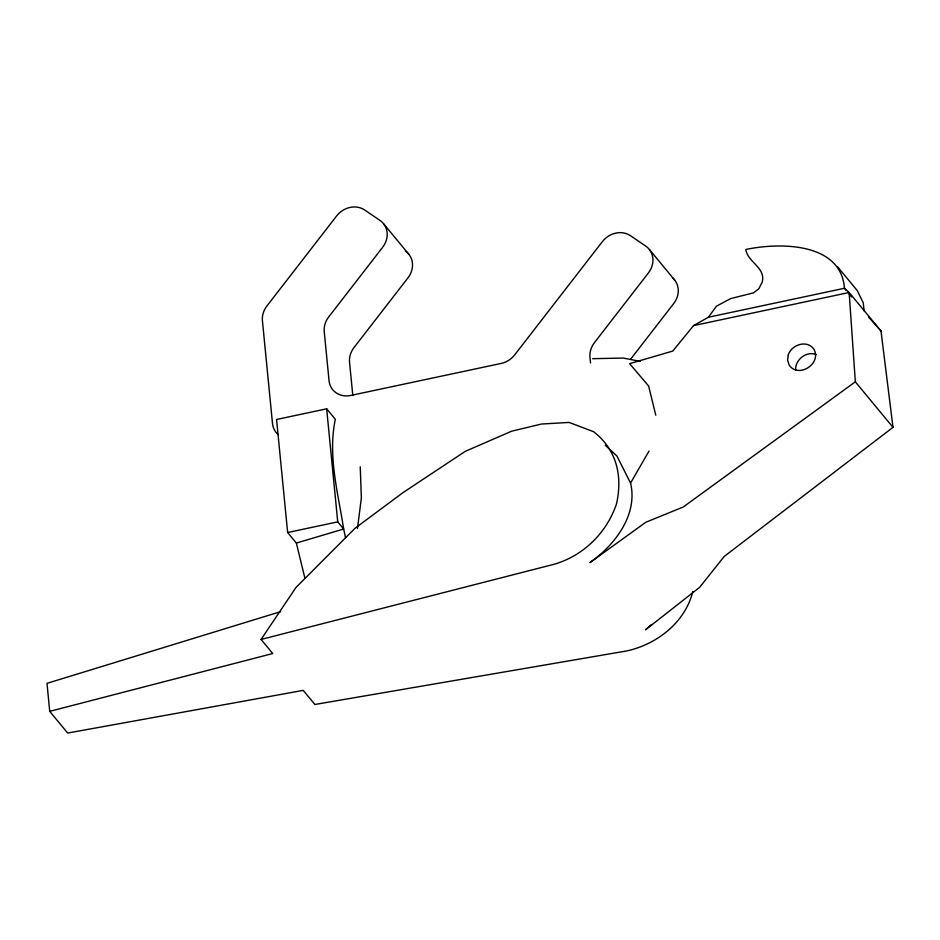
<?xml version="1.0" encoding="UTF-8"?>
<svg xmlns="http://www.w3.org/2000/svg" width="940" height="940" viewBox="0 0 940 940"><rect width="100%" height="100%" fill="white"/><g stroke="black" fill="none" stroke-linecap="round" stroke-linejoin="round"><path stroke-width="1.41" d="M692.815 591.554C685.166 622.28 657.295 644.1 627.062 650.88L314.888 704.483L303.232 690.383L67.68 733.047L49.726 711.345L47 683.345L280.637 611.646M795.651 369.866C795.052 359.597 806.743 350.585 816.355 354.627M357.47 528.503L361.36 497.965L360.243 466.828M655.791 415.186L648.624 386.023L629.636 363.651L672.782 351.066L693.544 325.616L708.396 317.238L716.468 306.181L730.697 298.579L753.422 292.892L758.792 288.839L762.269 281.941C765.795 267.43 747.793 262.425 745.773 249.488C779.377 242.356 841.042 242.156 844.449 288.274L849.149 292.493L855.341 381.816L683.274 506.989L645.851 522.24L589.932 562.59C614.713 545.223 638.154 514.861 630.552 483.066L649.011 451.082M261.085 639.447L295.853 587.629L354.932 528.351L403.19 492.49L465.23 451.376L511.654 431.19L541.452 424.034L569.135 422.424L593.622 431.73C616.793 449.626 622.809 476.274 616.464 504.005C606.711 532.604 584.128 555.07 555.176 563.988L261.085 639.447L272.741 653.535L49.726 711.345M630.564 359.268L673.698 303.561A20.903 18.401 -39.6 0 0 672.429 277.735M650.974 624.9L645.533 629.788L699.677 587.3L724.2 556.457L893 427.348L880.98 330.962L849.149 292.493L693.544 325.616M296.358 543.05L343.664 529.02C338.106 492.889 327.602 455.829 335.333 419.299L326.662 408.818L276.56 419.487L287.652 532.522L296.358 543.05L304.901 578.241M708.396 317.238L844.449 288.274L846.247 290.437M287.652 532.522L337.742 521.865L343.664 529.02L345.544 537.798M592.658 358.692L623.185 358.046L640.352 361.383M605.348 445.302L616.934 456.041L630.552 483.066M868.854 317.356L880.98 330.962M837.516 266.702L857.245 290.542L863.284 302.962L864.06 310.811M848.938 293.691L851.628 296.946M855.341 381.816L893 427.348M649.47 249.594L674.779 280.191M383.72 223.92L409.029 254.517M590.532 362.934L589.979 357.271A20.903 18.401 -39.6 0 1 594.468 342.606L648.389 272.964A20.903 18.401 -39.6 0 0 645.757 246.116L630.411 235.67A20.903 18.401 -39.6 0 0 602.364 241.639L514.685 354.885A20.903 18.401 -39.6 0 1 501.208 363.428L350.738 395.458A20.903 18.401 -39.6 0 1 329.047 380.688L324.23 331.585A20.903 18.401 -39.6 0 1 328.73 316.921L382.639 247.291A20.903 18.401 -39.6 0 0 380.007 220.442L364.673 209.996A20.903 18.401 -39.6 0 0 336.614 215.965L266.913 305.994A20.903 18.401 -39.6 0 0 262.413 320.657L272.494 423.47A20.903 18.401 -39.6 0 0 278.334 434.691M352.794 395.399L349.539 362.182A20.903 18.401 -39.6 0 1 354.039 347.518L407.948 277.887A20.903 18.401 -39.6 0 0 405.316 251.027M326.662 408.818L337.742 521.865M788.261 354.944L787.626 360.173L789.071 364.943C798.236 378.844 821.748 363.78 814.064 349.457C807.472 339.363 791.504 344.498 788.261 354.944"/></g></svg>
